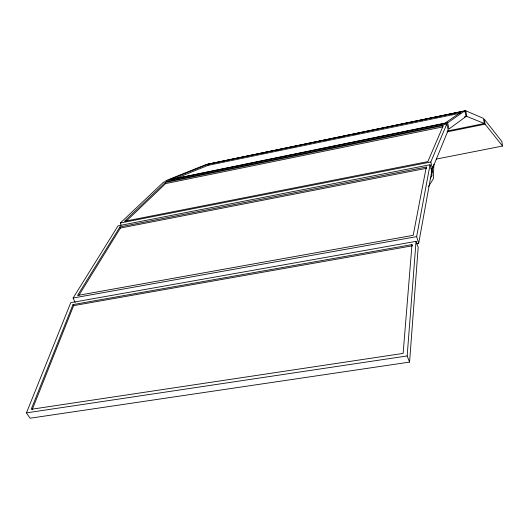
<?xml version="1.0" encoding="UTF-8"?>
<svg xmlns="http://www.w3.org/2000/svg" width="529" height="529" viewBox="0 0 529 529"><rect width="100%" height="100%" fill="white"/><g stroke="black" fill="none" stroke-linecap="round" stroke-linejoin="round"><path stroke-width="0.79" d="M433.899 164.175L433.35 178.789L428.569 186.512M432.616 166.642L432.365 173.234L431.254 168.46M409.578 362.094L418.181 247.288L416.045 241.356L70.774 302.661L26.45 412.871L30.074 418.221L409.578 362.094L407.158 355.951L416.045 241.356M411.992 244.61L403.131 353.405L31.185 409.307L72.995 304.592L411.992 244.61L412.422 245.8L73.624 305.636L32.209 409.618M416.23 243.757L418.67 243.32L431.829 170.94L430.044 164.75L118.027 225.857L73.095 298.019L75.144 302.502M418.67 243.32L416.64 236.628L430.044 164.75M426.288 167.045L413.195 235.319L77.532 295.46L119.951 226.915L426.288 167.045L426.645 168.282L120.427 228.039L78.94 295.255M430.844 168.93L432.464 168.612L448.248 130.061L446.78 124.037L163.587 182.102L120.308 223.007L121.055 225.261M432.464 168.612L430.811 161.993L446.78 124.037M430.408 178.075L432.067 175.436L431.34 172.289M126.001 221.38L165.643 183.589L442.793 126.907M165.299 182.485L124.421 221.307L427.835 161.616L443.309 125.532L165.299 182.485L165.643 183.589M447.646 122.814L464.859 110.839L466.042 116.479L448.962 129.01L447.646 122.814L165.749 180.687L206.158 164.486L464.859 110.839M174.378 178.987L207.963 165.398L460.263 113.166M207.712 164.34L169.525 179.695L445.034 123.118L461.645 111.698L207.712 164.34L207.963 165.398M208.155 164.188L465.758 110.779L483.374 118.357L484.326 123.508L447.17 131.06M216.46 162.753L218.074 162.416M231.795 159.573L233.408 159.236M247.129 156.392L248.749 156.062M262.47 153.218L264.083 152.881M277.804 150.038L279.418 149.7M293.139 146.857L294.752 146.526M308.473 143.683L310.087 143.346M323.808 140.502L327.034 139.835M339.142 137.322L342.375 136.654M354.483 134.148L357.71 133.473M420.667 120.427L422.281 120.096M436.002 117.253L437.615 116.916M451.336 114.072L452.95 113.735M464.369 116.896L466.79 116.4L484.326 123.508M447.111 131.873L485.08 124.163L502.55 146.037L436.286 159.084M120.308 223.007L430.811 161.993M73.095 298.019L416.64 236.628M26.45 412.871L407.158 355.951M72.995 304.592L73.624 305.636M119.951 226.915L120.427 228.039M465.758 110.779L466.79 116.4M502.55 146.037L501.796 141.395L484.28 119.164L485.08 124.163"/></g></svg>
